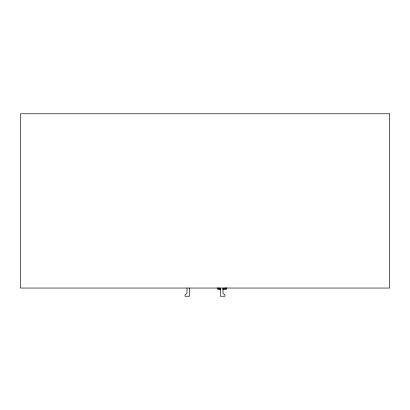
<?xml version="1.0" encoding="UTF-8"?>
<svg xmlns="http://www.w3.org/2000/svg" width="410" height="410" viewBox="0 0 410 410"><rect width="100%" height="100%" fill="white"/><g stroke="black" fill="none" stroke-linecap="round" stroke-linejoin="round"><path stroke-width="0.61" d="M224.885 288.035L226.474 288.035L226.069 288.03M220.554 289.05L219.775 289.05L220.713 289.055M223.409 289.055L224.188 289.055L223.25 289.05M224.885 289.055L226.474 289.055L222.768 289.055M220.442 289.055L217.49 289.05L219.401 289.055M219.401 288.035L217.49 288.03M223.004 288.04L223.004 293.37L224.952 294.908L224.952 296.24L220.442 296.24L220.442 288.04M189.558 288.04L189.558 296.24L185.048 296.24L185.048 294.908L186.996 293.37L186.996 288.04M389.5 113.79L20.5 113.79L20.5 288.04L389.5 288.04L389.5 113.79"/></g></svg>
